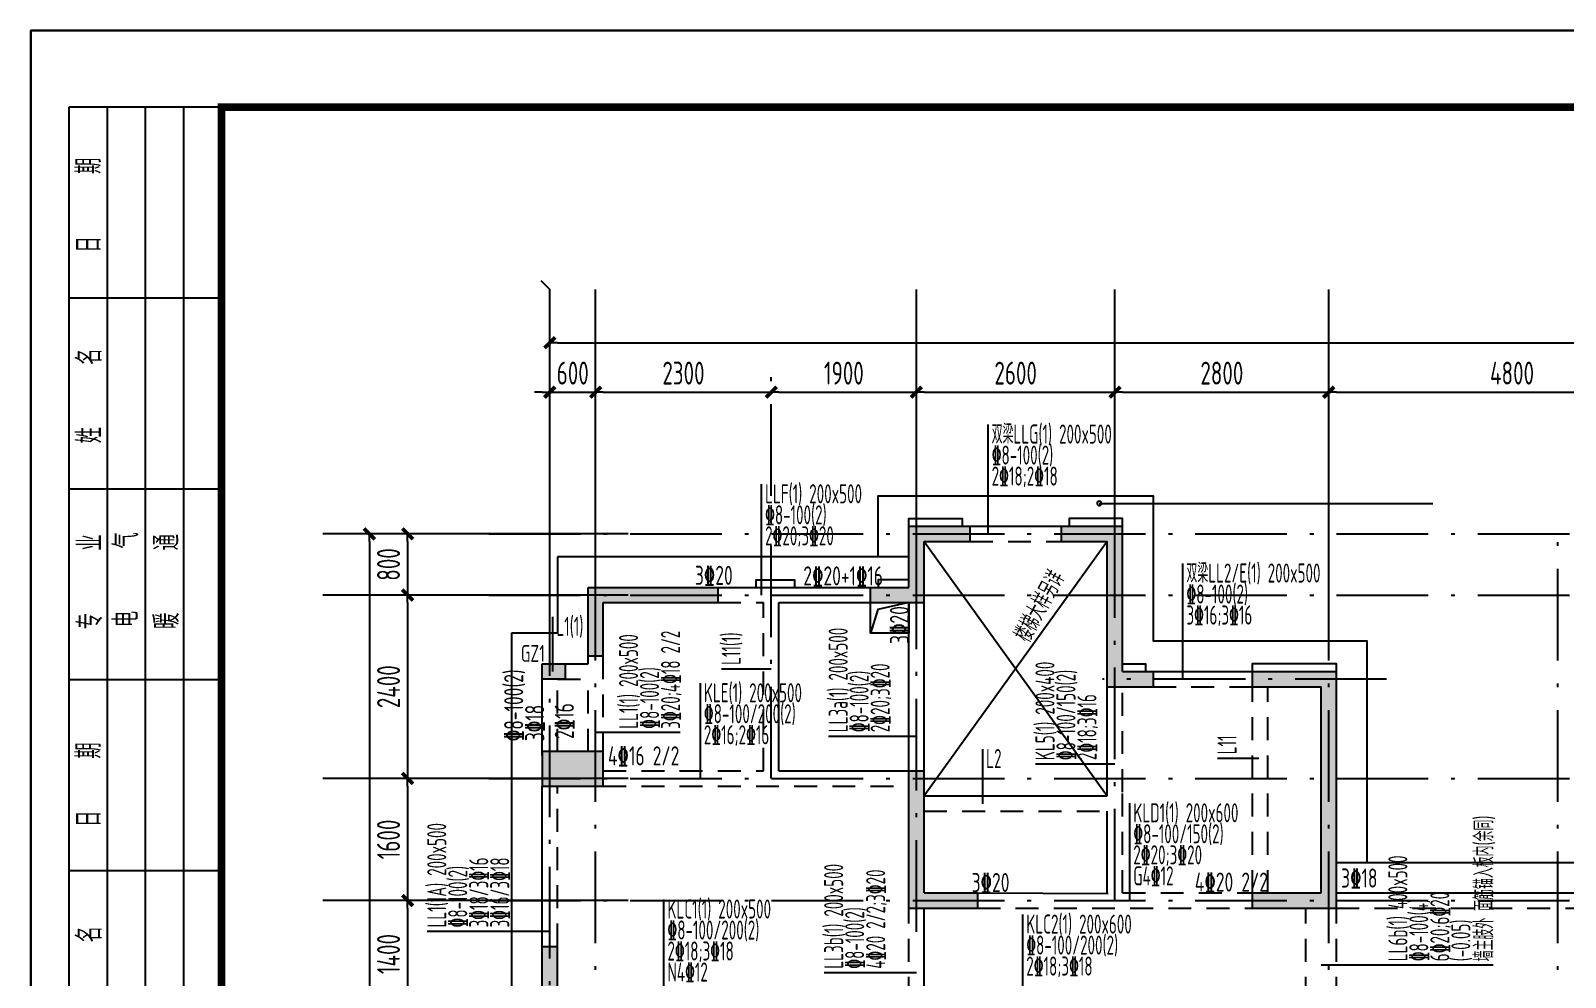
# Model space of a CAD drawing. Extents: x 580289 to 1106878, y -144605 to 78052.
# Drawn here: x 848694 to 868789, y -16688 to -4297 of the extents above; entities that cross this region are included whole.
import ezdxf
from ezdxf.enums import TextEntityAlignment as Align

# ---------------------------------------------------------------- set-up
doc = ezdxf.new("R2010")
doc.units = 0
doc.header["$LTSCALE"] = 100
doc.linetypes.add('2', pattern=[18.5, 12, -3, 0.5, -3])
doc.linetypes.add('3', pattern=[5, 3, -2])
doc.layers.get('0').update_dxf_attribs({"linetype": 'CONTINUOUS'})
doc.layers.get('Defpoints').update_dxf_attribs({"linetype": 'CONTINUOUS'})
for name, color, linetype in [('AXIS', 3, 'CONTINUOUS'), ('COLU', 7, 'CONTINUOUS'), ('DIM', 3, 'CONTINUOUS'), ('HATCH', 254, 'CONTINUOUS'), ('jiangcha', 5, 'CONTINUOUS'), ('k开洞', 255, 'CONTINUOUS'), ('T图框', 7, 'CONTINUOUS'), ('xj', 6, 'CONTINUOUS'), ('图框', 254, 'CONTINUOUS'), ('垂直标注', 2, 'CONTINUOUS'), ('构造柱', 7, 'CONTINUOUS'), ('梁', 4, 'CONTINUOUS'), ('梁原位标注', 7, 'CONTINUOUS'), ('梁虚线', 134, '3'), ('水平标注', 2, 'CONTINUOUS'), ('管道井', 3, 'CONTINUOUS'), ('网格', 253, '2'), ('零厚板', 7, 'CONTINUOUS')]:
    doc.layers.add(name, color=color, linetype=linetype)
doc.styles.add('DX', font='tssdeng.shx', dxfattribs={"width": 0.7, "bigfont": 'tssdchn.shx'})
doc.styles.get("Standard").update_dxf_attribs({"font": 'tssdeng.shx', "width": 0.7, "bigfont": 'tssdchn.shx'})
doc.styles.add('TSSD_Dimension', font='Tssdeng.shx', dxfattribs={"width": 0.7, "bigfont": 'tssdchn.shx'})
doc.dimstyles.new('TSSD_100_100$0', dxfattribs={"dimtxt": 300, "dimasz": 100, "dimexe": 250, "dimexo": 250, "dimgap": 100, "dimtad": 1, "dimdec": 0, "dimzin": 0, "dimdsep": 46, "dimtxsty": 'TSSD_Dimension', "dimblk": '_TSDBK', "dimblk1": '_TSDBK', "dimblk2": '_TSDBK', "dimsah": 1, "dimcen": 0, "dimclrt": 7, "dimadec": 0, "dimazin": 0, "dimtfac": 1, "dimtdec": 0, "dimtix": 1, "dimtmove": 2, "dimatfit": 3, "dimldrblk": '_TSDBK', "dimfxl": 1, "dimtolj": 1, "dimtzin": 0, "dimarcsym": 0})

# ---------------------------------------------------------------- blocks, each defined once
blk = doc.blocks.new('_TSDBK')
blk.add_line((-1, 0), (0, 0))
at = {"const_width": 0.5}
blk.add_lwpolyline([(-0.7, -0.7), (0.7, 0.7)], dxfattribs=at)
blk = doc.blocks.new('*D1829')
at = {"layer": 'Defpoints', "color": 0}
for p in [(-24700, 8155), (-24100, 8155), (-24100, 8155)]:
    blk.add_point(p, dxfattribs=at)
at = {"layer": 'DIM', "color": 0, "lineweight": -2}
for p, q in [((-24800, 8155), (-24900, 8155)), ((-24700, 8155), (-24100, 8155)), ((-24000, 8155), (-23900, 8155))]:
    blk.add_line(p, q, dxfattribs=at)
at = {"layer": 'DIM', "color": 0, "lineweight": -2, "xscale": 100, "yscale": 100, "zscale": 100}
blk.add_blockref('_TSDBK', (-24700, 8155), dxfattribs=at)
at = {"layer": 'DIM', "color": 0, "lineweight": -2, "xscale": 100, "yscale": 100, "zscale": 100, "rotation": 180}
blk.add_blockref('_TSDBK', (-24100, 8155), dxfattribs=at)
at = {"layer": 'DIM', "color": 7, "insert": (-24400, 8405), "char_height": 300, "attachment_point": 5, "style": 'TSSD_Dimension'}
blk.add_mtext('\\A1;600', dxfattribs=at)
blk = doc.blocks.new('*D1830')
at = {"layer": 'Defpoints', "color": 0}
for p in [(-24100, 8155), (-21800, 8155), (-21800, 8155)]:
    blk.add_point(p, dxfattribs=at)
at = {"layer": 'DIM', "color": 0, "lineweight": -2}
for p, q in [((-21800, 8405), (-21800, 8405)), ((-24000, 8155), (-21900, 8155))]:
    blk.add_line(p, q, dxfattribs=at)
at = {"layer": 'DIM', "color": 0, "lineweight": -2, "xscale": 100, "yscale": 100, "zscale": 100, "rotation": 180}
blk.add_blockref('_TSDBK', (-24100, 8155), dxfattribs=at)
at = {"layer": 'DIM', "color": 0, "lineweight": -2, "xscale": 100, "yscale": 100, "zscale": 100}
blk.add_blockref('_TSDBK', (-21800, 8155), dxfattribs=at)
at = {"layer": 'DIM', "color": 7, "insert": (-22950, 8405), "char_height": 300, "attachment_point": 5, "style": 'TSSD_Dimension'}
blk.add_mtext('\\A1;2300', dxfattribs=at)
blk = doc.blocks.new('*D1831')
at = {"layer": 'Defpoints', "color": 0}
for p in [(-21800, 8155), (-19900, 8155), (-19900, 8155)]:
    blk.add_point(p, dxfattribs=at)
at = {"layer": 'DIM', "color": 0, "lineweight": -2}
for p, q in [((-21700, 8155), (-20000, 8155)), ((-19900, 7905), (-19900, 7905))]:
    blk.add_line(p, q, dxfattribs=at)
at = {"layer": 'DIM', "color": 0, "lineweight": -2, "xscale": 100, "yscale": 100, "zscale": 100, "rotation": 180}
blk.add_blockref('_TSDBK', (-21800, 8155), dxfattribs=at)
at = {"layer": 'DIM', "color": 0, "lineweight": -2, "xscale": 100, "yscale": 100, "zscale": 100}
blk.add_blockref('_TSDBK', (-19900, 8155), dxfattribs=at)
at = {"layer": 'DIM', "color": 7, "insert": (-20850, 8405), "char_height": 300, "attachment_point": 5, "style": 'TSSD_Dimension'}
blk.add_mtext('\\A1;1900', dxfattribs=at)
blk = doc.blocks.new('*D1832')
at = {"layer": 'Defpoints', "color": 0}
for p in [(-19900, 8155), (-17300, 8155), (-17300, 8155)]:
    blk.add_point(p, dxfattribs=at)
at = {"layer": 'DIM', "color": 0, "lineweight": -2}
for p, q in [((-19800, 8155), (-17400, 8155)), ((-19900, 7905), (-19900, 7905)), ((-17300, 7905), (-17300, 7905))]:
    blk.add_line(p, q, dxfattribs=at)
at = {"layer": 'DIM', "color": 0, "lineweight": -2, "xscale": 100, "yscale": 100, "zscale": 100, "rotation": 180}
blk.add_blockref('_TSDBK', (-19900, 8155), dxfattribs=at)
at = {"layer": 'DIM', "color": 0, "lineweight": -2, "xscale": 100, "yscale": 100, "zscale": 100}
blk.add_blockref('_TSDBK', (-17300, 8155), dxfattribs=at)
at = {"layer": 'DIM', "color": 7, "insert": (-18600, 8405), "char_height": 300, "attachment_point": 5, "style": 'TSSD_Dimension'}
blk.add_mtext('\\A1;2600', dxfattribs=at)
blk = doc.blocks.new('*D1833')
at = {"layer": 'Defpoints', "color": 0}
for p in [(-17300, 8155), (-14500, 8155), (-14500, 8155)]:
    blk.add_point(p, dxfattribs=at)
at = {"layer": 'DIM', "color": 0, "lineweight": -2}
for p, q in [((-17200, 8155), (-14600, 8155)), ((-17300, 7905), (-17300, 7905)), ((-14500, 7905), (-14500, 7905))]:
    blk.add_line(p, q, dxfattribs=at)
at = {"layer": 'DIM', "color": 0, "lineweight": -2, "xscale": 100, "yscale": 100, "zscale": 100, "rotation": 180}
blk.add_blockref('_TSDBK', (-17300, 8155), dxfattribs=at)
at = {"layer": 'DIM', "color": 0, "lineweight": -2, "xscale": 100, "yscale": 100, "zscale": 100}
blk.add_blockref('_TSDBK', (-14500, 8155), dxfattribs=at)
at = {"layer": 'DIM', "color": 7, "insert": (-15900, 8405), "char_height": 300, "attachment_point": 5, "style": 'TSSD_Dimension'}
blk.add_mtext('\\A1;2800', dxfattribs=at)
blk = doc.blocks.new('*D1834')
at = {"layer": 'Defpoints', "color": 0}
for p in [(-14500, 8155), (-9700, 8155), (-9700, 8155)]:
    blk.add_point(p, dxfattribs=at)
at = {"layer": 'DIM', "color": 0, "lineweight": -2}
for p, q in [((-9700, 8405), (-9700, 8405)), ((-14400, 8155), (-9800, 8155)), ((-14500, 7905), (-14500, 7905))]:
    blk.add_line(p, q, dxfattribs=at)
at = {"layer": 'DIM', "color": 0, "lineweight": -2, "xscale": 100, "yscale": 100, "zscale": 100, "rotation": 180}
blk.add_blockref('_TSDBK', (-14500, 8155), dxfattribs=at)
at = {"layer": 'DIM', "color": 0, "lineweight": -2, "xscale": 100, "yscale": 100, "zscale": 100}
blk.add_blockref('_TSDBK', (-9700, 8155), dxfattribs=at)
at = {"layer": 'DIM', "color": 7, "insert": (-12100, 8405), "char_height": 300, "attachment_point": 5, "style": 'TSSD_Dimension'}
blk.add_mtext('\\A1;4800', dxfattribs=at)
blk = doc.blocks.new('*D1850')
at = {"layer": 'Defpoints', "color": 0}
for p in [(-24700, 8802), (24500, 8802), (24500, 8802)]:
    blk.add_point(p, dxfattribs=at)
at = {"layer": 'DIM', "color": 0, "lineweight": -2}
for p, q in [((-24600, 8802), (24400, 8802)), ((-24700, 8552), (-24700, 8552))]:
    blk.add_line(p, q, dxfattribs=at)
at = {"layer": 'DIM', "color": 0, "lineweight": -2, "xscale": 100, "yscale": 100, "zscale": 100, "rotation": 180}
blk.add_blockref('_TSDBK', (-24700, 8802), dxfattribs=at)
at = {"layer": 'DIM', "color": 0, "lineweight": -2, "xscale": 100, "yscale": 100, "zscale": 100}
blk.add_blockref('_TSDBK', (24500, 8802), dxfattribs=at)
at = {"layer": 'DIM', "color": 7, "insert": (-100, 9052), "char_height": 300, "attachment_point": 5, "style": 'TSSD_Dimension'}
blk.add_mtext('\\A1;49200', dxfattribs=at)
blk = doc.blocks.new('*D1851')
at = {"layer": 'Defpoints', "color": 0}
for p in [(-26562, 6300), (-26562, 5500), (-26562, 5500)]:
    blk.add_point(p, dxfattribs=at)
at = {"layer": 'DIM', "color": 0, "lineweight": -2}
blk.add_line((-26562, 6200), (-26562, 5600), dxfattribs=at)
at = {"layer": 'DIM', "color": 0, "lineweight": -2, "xscale": 100, "yscale": 100, "zscale": 100}
for p, rotation in [((-26562, 6300), 90), ((-26562, 5500), 270)]:
    blk.add_blockref('_TSDBK', p, dxfattribs=dict(at, rotation=rotation))
at = {"layer": 'DIM', "color": 7, "insert": (-26812, 5900), "char_height": 300, "attachment_point": 5, "rotation": 90, "style": 'TSSD_Dimension'}
blk.add_mtext('\\A1;800', dxfattribs=at)
blk = doc.blocks.new('*D1852')
at = {"layer": 'Defpoints', "color": 0}
for p in [(-26562, 5500), (-26562, 3100), (-26562, 3100)]:
    blk.add_point(p, dxfattribs=at)
at = {"layer": 'DIM', "color": 0, "lineweight": -2}
for p, q in [((-26562, 5400), (-26562, 3200)), ((-26312, 3100), (-26312, 3100))]:
    blk.add_line(p, q, dxfattribs=at)
at = {"layer": 'DIM', "color": 0, "lineweight": -2, "xscale": 100, "yscale": 100, "zscale": 100}
for p, rotation in [((-26562, 5500), 90), ((-26562, 3100), 270)]:
    blk.add_blockref('_TSDBK', p, dxfattribs=dict(at, rotation=rotation))
at = {"layer": 'DIM', "color": 7, "insert": (-26812, 4300), "char_height": 300, "attachment_point": 5, "rotation": 90, "style": 'TSSD_Dimension'}
blk.add_mtext('\\A1;2400', dxfattribs=at)
blk = doc.blocks.new('*D1853')
at = {"layer": 'Defpoints', "color": 0}
for p in [(-26562, 3100), (-26562, 1500), (-26562, 1500)]:
    blk.add_point(p, dxfattribs=at)
at = {"layer": 'DIM', "color": 0, "lineweight": -2}
for p, q in [((-26312, 3100), (-26312, 3100)), ((-26562, 3000), (-26562, 1600)), ((-26312, 1500), (-26312, 1500))]:
    blk.add_line(p, q, dxfattribs=at)
at = {"layer": 'DIM', "color": 0, "lineweight": -2, "xscale": 100, "yscale": 100, "zscale": 100}
for p, rotation in [((-26562, 3100), 90), ((-26562, 1500), 270)]:
    blk.add_blockref('_TSDBK', p, dxfattribs=dict(at, rotation=rotation))
at = {"layer": 'DIM', "color": 7, "insert": (-26812, 2300), "char_height": 300, "attachment_point": 5, "rotation": 90, "style": 'TSSD_Dimension'}
blk.add_mtext('\\A1;1600', dxfattribs=at)
blk = doc.blocks.new('*D1854')
at = {"layer": 'Defpoints', "color": 0}
for p in [(-26562, 1500), (-26562, 100), (-26562, 100)]:
    blk.add_point(p, dxfattribs=at)
at = {"layer": 'DIM', "color": 0, "lineweight": -2}
for p, q in [((-26312, 1500), (-26312, 1500)), ((-26562, 1400), (-26562, 200)), ((-26312, 100), (-26312, 100))]:
    blk.add_line(p, q, dxfattribs=at)
at = {"layer": 'DIM', "color": 0, "lineweight": -2, "xscale": 100, "yscale": 100, "zscale": 100}
for p, rotation in [((-26562, 1500), 90), ((-26562, 100), 270)]:
    blk.add_blockref('_TSDBK', p, dxfattribs=dict(at, rotation=rotation))
at = {"layer": 'DIM', "color": 7, "insert": (-26812, 800), "char_height": 300, "attachment_point": 5, "rotation": 90, "style": 'TSSD_Dimension'}
blk.add_mtext('\\A1;1400', dxfattribs=at)
blk = doc.blocks.new('*D1857')
at = {"layer": 'Defpoints', "color": 0}
for p in [(-27062, 6300), (-27062, -8000), (-27062, -8000)]:
    blk.add_point(p, dxfattribs=at)
at = {"layer": 'DIM', "color": 0, "lineweight": -2}
for p, q in [((-27312, 6300), (-27312, 6300)), ((-27062, 6200), (-27062, -7900))]:
    blk.add_line(p, q, dxfattribs=at)
at = {"layer": 'DIM', "color": 0, "lineweight": -2, "xscale": 100, "yscale": 100, "zscale": 100}
for p, rotation in [((-27062, 6300), 90), ((-27062, -8000), 270)]:
    blk.add_blockref('_TSDBK', p, dxfattribs=dict(at, rotation=rotation))
at = {"layer": 'DIM', "color": 7, "insert": (-27312, -850), "char_height": 300, "attachment_point": 5, "rotation": 90, "style": 'TSSD_Dimension'}
blk.add_mtext('\\A1;14300', dxfattribs=at)
blk = doc.blocks.new('A$C72C84CBD')
at = {"layer": '图框', "color": 0}
for p, q in [((2500, 58400), (500, 58400)), ((500, 58400), (500, 43400)), ((1000, 58400), (1000, 43400)), ((1500, 58400), (1500, 43400)), ((2000, 58400), (2000, 43400)), ((2500, 55900), (500, 55900)), ((2500, 53400), (500, 53400)), ((2500, 50900), (500, 50900)), ((2500, 48400), (500, 48400))]:
    blk.add_line(p, q, dxfattribs=at)
for points in [[(0, 0), (0, 59400), (84100, 59400), (84100, 0)], [(0, 0), (84100, 0), (84100, 59400), (0, 59400)]]:
    blk.add_lwpolyline(points, close=True, dxfattribs=at)
at = {"layer": '图框', "color": 0, "const_width": 100}
blk.add_lwpolyline([(2500, 1000), (83100, 1000), (83100, 58400), (2500, 58400)], close=True, dxfattribs=at)
at = {"layer": '图框', "color": 0, "style": 'DX', "width": 0.7}
for s, p in [('日      期', (747, 57116, 2200)), ('姓      名 ', (752, 54687)), ('专      业', (762, 52186)), ('电      气', (1232, 52213, 2200)), ('暖      通', (1766, 52190, 2200)), ('日     期', (747, 49531, 2200)), ('姓     名', (752, 47126))]:
    blk.add_text(s, height=320, rotation=90, dxfattribs=at).set_placement(p, align=Align.MIDDLE)
blk = doc.blocks.new('图框')
at = {"layer": 'T图框', "color": 4}
blk.add_blockref('A$C72C84CBD', (602717, 102744), dxfattribs=at)
blk = doc.blocks.new('biaozhun1')
at = {"layer": 'HATCH'}
h = blk.add_hatch(color=256, dxfattribs=at)
h.paths.add_polyline_path([(-19500, -8100), (-19500, -7400), (-19900, -7400), (-19900, -8100)])
h.paths.add_polyline_path([(-24000, 3000), (-24000, 3450), (-24800, 3450), (-24800, 3000)])
h.paths.add_polyline_path([(19300, -8100), (19300, -7400), (19700, -7400), (19700, -8100)])
h.paths.add_polyline_path([(23800, 3000), (23800, 3450), (24600, 3450), (24600, 3000)])
h.paths.add_polyline_path([(-1550, 200), (-1550, 0), (-1450, 0), (-200, 0), (-200, -2300), (0, -2300), (0, 0), (1350, 0), (1350, 200)])
h.paths.add_polyline_path([(-20500, 5400), (-20500, 5600), (-20000, 5600), (-20000, 6400), (-19200, 6400), (-19200, 6200), (-19800, 6200), (-19800, 5400)])
h.paths.add_polyline_path([(-18000, 6200), (-18000, 6400), (-17200, 6400), (-17200, 4500), (-16800, 4500), (-16800, 4300), (-17400, 4300), (-17400, 6200)])
h.paths.add_polyline_path([(-24000, 4700), (-24200, 4700), (-24200, 5600), (-22500, 5600), (-22500, 5400), (-24000, 5400)])
h.paths.add_polyline_path([(-19700, -3000), (-19900, -3000), (-19900, -1900), (-19400, -1900), (-19400, 0), (-19999.3, 0), (-19999.3, 200), (-19200, 200), (-19200, -2100), (-19700, -2100)])
h.paths.add_polyline_path([(-24200, -3000), (-24200, 0), (-24800, 0), (-24800, 900), (-24600, 900), (-24600, 200), (-24000, 200), (-24000, -2800), (-23300, -2800), (-23300, -3000)])
h.paths.add_polyline_path([(-20000, 3200), (-19800, 3200), (-19800, 1600), (-19100, 1600), (-19100, 1400), (-20000, 1400)])
h.paths.add_polyline_path([(-14600, 1600), (-14600, 4300), (-15500, 4300), (-15500, 4500), (-14400, 4500), (-14400, 1400), (-15500, 1400), (-15500, 1600)])
h.paths.add_polyline_path([(-14400, -2300), (-14600, -2300), (-14600, 0), (-15100, 0), (-15100, 200), (-14400, 200), (-13900, 200), (-13900, 0), (-14400, 0)])
h.paths.add_polyline_path([(-10300, 0), (-10300, 200), (-9600, 200), (-9100, 200), (-9100, 0), (-9600, 0), (-9600, -2300), (-9800, -2300), (-9800, 0)])
h.paths.add_polyline_path([(-10200, -8100), (-10200, -7900), (-9800, -7900), (-9800, -4900), (-9600, -4900), (-9600, -7900), (-9200, -7900), (-9200, -8100), (-9800, -8100)])
h.paths.add_polyline_path([(20300, 5400), (20300, 5600), (19800, 5600), (19800, 6400), (19000, 6400), (19000, 6200), (19600, 6200), (19600, 5400)])
h.paths.add_polyline_path([(17800, 6200), (17800, 6400), (17000, 6400), (17000, 4500), (16600, 4500), (16600, 4300), (17200, 4300), (17200, 6200)])
h.paths.add_polyline_path([(19500, -3000), (19700, -3000), (19700, -1900), (19200, -1900), (19200, 0), (19799.3, 0), (19799.3, 200), (19000, 200), (19000, -2100), (19500, -2100)])
h.paths.add_polyline_path([(19800, 3200), (19600, 3200), (19600, 1600), (18900, 1600), (18900, 1400), (19800, 1400)])
h.paths.add_polyline_path([(23800, 4700), (24000, 4700), (24000, 5600), (22300, 5600), (22300, 5400), (23800, 5400)])
h.paths.add_polyline_path([(24000, -3000), (24000, 0), (24600, 0), (24600, 900), (24400, 900), (24400, 200), (23800, 200), (23800, -2800), (23100, -2800), (23100, -3000)])
h.paths.add_polyline_path([(14200, -2300), (14400, -2300), (14400, 0), (14900, 0), (14900, 200), (14200, 200), (13700, 200), (13700, 0), (14200, 0)])
h.paths.add_polyline_path([(14400, 1600), (14400, 4300), (15300, 4300), (15300, 4500), (14200, 4500), (14200, 1400), (15300, 1400), (15300, 1600)])
h.paths.add_polyline_path([(4600, -2300), (4800, -2300), (4800, 0), (5300, 0), (5300, 200), (4600, 200), (4100, 200), (4100, 0), (4600, 0)])
h.paths.add_polyline_path([(1250, 200), (-200, 200), (-1450, 200), (0, 200)], flags=0)
h.paths.add_polyline_path([(-200, -2300), (0, -2300)], flags=17)
h.paths.add_polyline_path([(-1450, 0), (-200, 0)], flags=0)
h.paths.add_polyline_path([(-200, -2300), (-200, 0)], flags=17)
h.paths.add_polyline_path([(0, -2300), (0, 0)], flags=17)
h.paths.add_polyline_path([(1250, 0), (0, 0)], flags=0)
h.paths.add_polyline_path([(10100, 0), (10100, 200), (9400, 200), (8900, 200), (8900, 0), (9400, 0), (9400, -2300), (9600, -2300), (9600, 0)])
h.paths.add_polyline_path([(-4800, -2300), (-5000, -2300), (-5000, 0), (-5500, 0), (-5500, 200), (-4800, 200), (-4300, 200), (-4300, 0), (-4800, 0)])
h.paths.add_polyline_path([(10000, -8100), (10000, -7900), (9600, -7900), (9600, -4900), (9400, -4900), (9400, -7900), (9000, -7900), (9000, -8100), (9600, -8100)])
edge = h.paths.add_edge_path(flags=16)
edge.add_line((1350, 0), (1350, 200))
edge.add_line((-1550, 200), (-1550, 0))
at = {"layer": 'AXIS'}
for p, q in [((-24817.2, 9617.2), (-24700, 9500)), ((-24700, 5500), (-24700, 9500)), ((-24100, 5500), (-24100, 9500)), ((-19900, 5500), (-19900, 9500)), ((-17300, 5500), (-17300, 9500)), ((-14500, 5500), (-14500, 9500)), ((-23674.2, 6300), (-27674.2, 6300)), ((-23674.2, 5500), (-27674.2, 5500)), ((-23674.2, 3100), (-27674.2, 3100)), ((-23674.2, 1500), (-27674.2, 1500))]:
    blk.add_line(p, q, dxfattribs=at)
at = {"layer": 'COLU'}
for points in [[(-20000, 6400), (-19200, 6400)], [(-20000, 5600), (-20000, 6400)], [(-19200, 6400), (-19200, 6200)], [(-18000, 6400), (-17200, 6400)], [(-18000, 6200), (-18000, 6400)], [(-17200, 4500), (-17200, 6400)], [(-19800, 6200), (-19200, 6200)], [(-19800, 5400), (-19800, 6200)], [(-18000, 6200), (-17400, 6200)], [(-17400, 4300), (-17400, 6200)], [(-24200, 5600), (-22500, 5600)], [(-24200, 4700), (-24200, 5600)], [(-22500, 5600), (-22500, 5400)], [(-20500, 5600), (-20000, 5600)], [(-20500, 5400), (-20500, 5600)], [(-24000, 5400), (-22500, 5400)], [(-24000, 4700), (-24000, 5400)], [(-20500, 5400), (-19800, 5400)], [(-24000, 4700), (-24200, 4700)], [(-17200, 4500), (-16800, 4500)], [(-16800, 4500), (-16800, 4300)], [(-15500, 4500), (-14400, 4500)], [(-15500, 4300), (-15500, 4500)], [(-14400, 1400), (-14400, 4500)], [(-17400, 4300), (-16800, 4300)], [(-15500, 4300), (-14600, 4300)], [(-14600, 1600), (-14600, 4300)], [(-20000, 1400), (-20000, 3200)], [(-20000, 3200), (-19800, 3200)], [(-19800, 1600), (-19800, 3200)], [(-19800, 1600), (-19100, 1600)], [(-19100, 1600), (-19100, 1400)], [(-15500, 1600), (-14600, 1600)], [(-15500, 1400), (-15500, 1600)], [(-20000, 1400), (-19100, 1400)], [(-15500, 1400), (-14400, 1400)], [(-24800, 0), (-24800, 900)], [(-24800, 900), (-24600, 900)], [(-24600, 200), (-24600, 900)]]:
    blk.add_lwpolyline(points, dxfattribs=at)
blk.add_lwpolyline([(-24000, 3000), (-24000, 3450), (-24800, 3450), (-24800, 3000)], close=True, dxfattribs=at)
at = {"layer": '梁'}
for p, q in [((-19200, 6400), (-18000, 6400)), ((-22500, 5600), (-20500, 5600)), ((-21700, 3200), (-21700, 5400)), ((-21700, 5400), (-20500, 5400)), ((-20000, 3200), (-20000, 5100)), ((-19800, 3200), (-19800, 5100)), ((-24200, 4600), (-24200, 4700)), ((-24800, 4600), (-24200, 4600)), ((-24800, 3400), (-24800, 4600)), ((-16800, 4500), (-15300, 4500)), ((-17400, 2870), (-17400, 4300)), ((-21700, 3200), (-20000, 3200)), ((-24800, 900), (-24800, 3000)), ((-19800, 2870), (-17400, 2870)), ((-17400, 1600), (-17400, 2670)), ((-19100, 1600), (-17388.5, 1592.6)), ((-14400, 1600), (-9700, 1600)), ((-19799.3, 200), (-19799.9, 1400))]:
    blk.add_line(p, q, dxfattribs=at)
at = {"layer": '梁虚线'}
for p, q in [((-19200, 6200), (-18000, 6200)), ((-22500, 5400), (-21900, 5400)), ((-21900, 3200), (-21900, 5400)), ((-20000, 5100), (-20000, 5400)), ((-19800, 5100), (-19800, 5400)), ((-24000, 4500), (-24000, 4700)), ((-24000, 3400), (-24000, 4500)), ((-24600, 4400), (-24200, 4400)), ((-24600, 3450), (-24600, 4400)), ((-24200, 3450), (-24200, 4400)), ((-17200, 2920), (-17200, 4300)), ((-16800, 4300), (-15300, 4300)), ((-15500, 1600), (-15500, 4300)), ((-15300, 1600), (-15300, 4300)), ((-24000, 3200), (-21900, 3200)), ((-24600, 900), (-24600, 3000)), ((-24000, 3000), (-20000, 3000)), ((-17200, 1600), (-17200, 2920)), ((-19800, 2670), (-17400, 2670)), ((-17200, 1600), (-15500, 1600)), ((-19999.3, 200), (-19999.9, 1400)), ((-19100, 1400), (-15500, 1400)), ((-14800, 200), (-14800, 1400)), ((-14400, 1400), (-9800, 1400)), ((-14400, 200), (-14400, 1400))]:
    blk.add_line(p, q, dxfattribs=at)
at = {"layer": '管道井', "color": 6}
blk.add_lwpolyline([(-20000, 5401.3), (-20000, 5001.3), (-20500, 5001.3), (-20500, 5401.3)], close=True, dxfattribs=at)
blk.add_lwpolyline([(-20000, 5401.3), (-20406.2, 5309.2), (-20500, 5001.3)], dxfattribs=at)
at = {"layer": '网格'}
for p, q in [((-24100, -10158), (-24100, 8494.5)), ((-21800, 3100), (-21800, 8494.5)), ((-19900, 1093.1), (-19900, 8494.5)), ((-17300, 1500), (-17300, 8494.5)), ((-14500, -10158), (-14500, 8494.5)), ((-24700, -10356.7), (-24700, 8295.8)), ((-25497.6, 6300), (25297.6, 6300)), ((-11500, -10158), (-11500, 6300)), ((-25497.6, 5500), (25297.6, 5500)), ((-13742.1, 4400), (-17461.8, 4400)), ((-25497.6, 3100), (25297.6, 3100)), ((-25497.6, 1501.3), (25297.6, 1500)), ((-19800, -10158), (-19800, 1401.3))]:
    blk.add_line(p, q, dxfattribs=at)
at = {"layer": '零厚板'}
for p, q in [((-19800, 6200), (-17400, 2870)), ((-17400, 6200), (-19795.9, 2870))]:
    blk.add_line(p, q, dxfattribs=at)
at = {"layer": 'k开洞', "width": 0.7}
blk.add_text('楼梯大样另详', height=250, rotation=61.26174, dxfattribs=at).set_placement((-18418.5, 4857.9))
at = {"layer": 'DIM'}
for base, p1, p2, picture, middle in [((24500, 8801.9), (-24700, 8801.9), (24500, 8801.9), '*D1850', (-100, 9051.9)), ((-24100, 8155.3), (-24700, 8155.3), (-24100, 8155.3), '*D1829', (-24400, 8405.3)), ((-21800, 8155.3), (-24100, 8155.3), (-21800, 8155.3), '*D1830', (-22950, 8405.3)), ((-19900, 8155.3), (-21800, 8155.3), (-19900, 8155.3), '*D1831', (-20850, 8405.3)), ((-17300, 8155.3), (-19900, 8155.3), (-17300, 8155.3), '*D1832', (-18600, 8405.3)), ((-14500, 8155.3), (-17300, 8155.3), (-14500, 8155.3), '*D1833', (-15900, 8405.3)), ((-9700, 8155.3), (-14500, 8155.3), (-9700, 8155.3), '*D1834', (-12100, 8405.3))]:
    dim = blk.add_linear_dim(base=base, p1=p1, p2=p2, dimstyle='TSSD_100_100$0', dxfattribs=at)
    dim.commit()
    dim.dimension.update_dxf_attribs({"geometry": picture, "text_midpoint": middle})
for base, p1, p2, picture, middle in [((-27062.2, -8000), (-27062.2, 6300), (-27062.2, -8000), '*D1857', (-27312.2, -850)), ((-26562.1, 5500), (-26562.1, 6300), (-26562.1, 5500), '*D1851', (-26812.1, 5900)), ((-26562.1, 3100), (-26562.1, 5500), (-26562.1, 3100), '*D1852', (-26812.1, 4300)), ((-26562.1, 1500), (-26562.1, 3100), (-26562.1, 1500), '*D1853', (-26812.1, 2300)), ((-26562.1, 100), (-26562.1, 1500), (-26562.1, 100), '*D1854', (-26812.1, 800))]:
    dim = blk.add_linear_dim(base=base, p1=p1, p2=p2, angle=90, dimstyle='TSSD_100_100$0', dxfattribs=at)
    dim.commit()
    dim.dimension.update_dxf_attribs({"geometry": picture, "text_midpoint": middle})

msp = doc.modelspace()

# ---------------------------------------------------------------- hatches: boundary and pattern name
at = {"layer": 'HATCH'}
msp.add_hatch(color=256, dxfattribs=at).paths.add_polyline_path([(855691.6, -12784.3), (855691.6, -12583), (855391.6, -12583), (855391.6, -12784.3)])

# ---------------------------------------------------------------- linework, layer by layer
at = {"layer": 'xj'}
for p, q in [((862687, -10484.3), (867053.4, -10484.3)), ((860191.6, -11184.3), (855591.6, -11184.3)), ((855591.6, -11184.3), (855591.6, -12184.3)), ((855591.6, -12184.3), (854991.6, -12184.3)), ((854991.6, -12184.3), (854991.6, -19180.5))]:
    msp.add_line(p, q, dxfattribs=at)
for points in [[(859791.6, -11184.3), (859791.6, -10384.3), (863391.6, -10384.3), (863391.6, -12284.3), (866191.6, -12284.3), (866191.6, -15184.3)], [(860191.6, -10784.3), (860191.6, -10684.3), (860891.6, -10684.3), (860891.6, -10784.3)], [(862991.6, -10784.3), (862991.6, -10684.3), (862291.6, -10684.3), (862291.6, -10784.3)], [(858191.6, -11584.3), (858191.6, -11484.3), (858693.7, -11484.3), (858693.7, -11584.3)], [(860191.6, -11584.3), (860191.6, -11484.3), (859789.5, -11484.3), (859789.5, -11584.3)], [(862991.6, -12684.3), (862991.6, -12584.3), (863293.7, -12584.3), (863293.7, -12684.3)], [(865791.6, -12684.3), (865791.6, -12584.3), (864689.5, -12584.3), (864689.5, -12684.3)], [(865791.6, -15184.3), (876441.6, -15184.3)]]:
    msp.add_lwpolyline(points, dxfattribs=at)
msp.add_lwpolyline([(862657, -10484.4, 1), (862717, -10484.2, 1)], format="xyb", close=True, dxfattribs=at)
at = {"layer": '垂直标注'}
for p, q in [((857740.8, -12648.5), (858391.6, -12648.5)), ((857197.7, -13485), (856091.6, -13485)), ((859142.2, -13531), (860291.6, -13531)), ((864233.5, -13818.5), (864777.2, -13818.5)), ((861850.4, -13896), (862891.3, -13896)), ((853886.1, -16086.1), (855491.6, -16086.1)), ((859083.6, -16626.4), (860292.1, -16626.4)), ((867843, -16529.2), (865591.6, -16529.2))]:
    msp.add_line(p, q, dxfattribs=at)
at = {"layer": '构造柱'}
msp.add_lwpolyline([(855391.6, -12583), (855691.6, -12583), (855691.6, -12784.3), (855391.6, -12784.3)], close=True, dxfattribs=at)
at = {"layer": '水平标注'}
for p, q in [((861227.6, -9452.3), (861227.6, -10884.3)), ((858260.3, -10234.4), (858260.3, -11684.3)), ((863778.1, -11271.3), (863778.1, -12784.3)), ((855527.6, -11968.8), (855527.6, -12684.3)), ((857458.8, -12838.7), (857458.8, -14084.3)), ((861155.7, -13700.2), (861155.7, -14417.4)), ((863082.2, -14410), (863082.2, -15684.3)), ((856982.1, -15669.4), (856982.1, -17084.3)), ((861680.5, -15866.7), (861680.5, -17084.3))]:
    msp.add_line(p, q, dxfattribs=at)

# ---------------------------------------------------------------- block references
at = {"layer": 'jiangcha'}
msp.add_blockref('biaozhun1', (880191.6, -17184.3), dxfattribs=at)
at = {"layer": 'T图框'}
msp.add_blockref('图框', (245976.7, -166440.6), dxfattribs=at)

# ---------------------------------------------------------------- texts
at = {"layer": '垂直标注', "width": 0.6}
for s, p in [('LL1(1) 200x500', (856647.7, -13435)), ('3\x8420;4\x8418 2/2', (857197.7, -13435)), ('L11(1)', (857990.8, -12598.5)), ('LL3a(1) 200x500', (859392.2, -13481)), ('%%1328-100(2)', (856922.7, -13435)), ('2\x8420;3\x8420', (859942.2, -13481)), ('KL5(1) 200x400', (862100.4, -13846)), ('\x848-100(2)', (859667.2, -13481)), ('\x848-100/150(2)', (862375.4, -13846)), ('2%%13218;3%%13216', (862650.4, -13846)), ('L11', (864483.5, -13768.5)), ('墙主肢外 面筋锚入板内(余同)', (867847.5, -16479.2)), ('LL1(1A) 200x500', (854136.1, -16036.1)), ('%%1328-100(2)', (854411.1, -16036.1)), ('3\x8418/3\x8416', (854686.1, -16036.1)), ('3\x8416/3\x8418', (854961.1, -16036.1)), ('LL3b(1) 200x500', (859333.6, -16576.4)), ('LL6b(1) 400x500', (866721.1, -16479.2)), ('4\x8420 2/2;3\x8420 ', (859883.6, -16576.4)), ('6\x8420;6\x8420', (867271.1, -16479.2)), ('\x848-100(2)', (859608.6, -16576.4)), ('%%1328-100(4)', (866996.1, -16479.2)), ('(-0.05)', (867546.1, -16479.2))]:
    msp.add_text(s, height=250, rotation=90, dxfattribs=at).set_placement(p)
at = {"layer": '构造柱', "width": 0.7}
msp.add_text('GZ1', height=220, dxfattribs=at).set_placement((855112.5, -12559.1))
at = {"layer": '梁原位标注', "width": 0.7}
for s, p in [('3\x8420', (857390.9, -11551.4)), ('2\x8420+1\x8416', (858810.9, -11558.7)), ('4%%13216 2/2', (856252.9, -13914.3)), ('3\x8418', (865852.9, -15514.3)), ('3\x8420', (861014.9, -15572.6)), ('4\x8420 2/2', (863937.1, -15566.9))]:
    msp.add_text(s, height=250, dxfattribs=at).set_placement(p)
for s, p in [('3\x8420', (860195, -12325.3)), ('\x848-100(2)', (855143.6, -13598)), ('3%%13218', (855418.6, -13598)), ('2\x8416', (855806.5, -13568.4))]:
    msp.add_text(s, height=250, rotation=90, dxfattribs=at).set_placement(p)
at = {"layer": '水平标注', "width": 0.6}
for s, p in [('双梁LLG(1) 200x500', (861277.6, -9702.3)), ('%%1328-100(2)', (861277.6, -9977.3)), ('2\x8418;2\x8418', (861277.6, -10252.3)), ('LLF(1) 200x500', (858310.3, -10484.4)), ('%%1328-100(2)', (858310.3, -10759.4)), ('2\x8420;3\x8420', (858310.3, -11034.4)), ('双梁LL2/E(1) 200x500', (863828.1, -11521.3)), ('\x848-100(2)', (863828.1, -11796.3)), ('3\x8416;3\x8416', (863828.1, -12071.3)), ('L1(1)', (855577.6, -12218.8)), ('KLE(1) 200x500', (857508.8, -13088.7)), ('\x848-100/200(2)', (857508.8, -13363.7)), ('2%%13216;2%%13216', (857508.8, -13638.7)), ('L2', (861205.7, -13950.2)), ('KLD1(1) 200x600', (863132.2, -14660)), ('\x848-100/150(2)', (863132.2, -14935)), ('2\x8420;3\x8420', (863132.2, -15210)), ('G4\x8412', (863132.2, -15485)), ('KLC1(1) 200x500', (857032.1, -15919.4)), ('KLC2(1) 200x600', (861730.5, -16116.7)), ('\x848-100/200(2)', (857032.1, -16194.4)), ('2\x8418;3\x8418', (857032.1, -16469.4)), ('\x848-100/200(2)', (861730.5, -16391.7)), ('2\x8418;3\x8418', (861730.5, -16666.7)), ('N4\x8412', (857032.1, -16744.4))]:
    msp.add_text(s, height=250, dxfattribs=at).set_placement(p)

doc.saveas('drawing.dxf')
